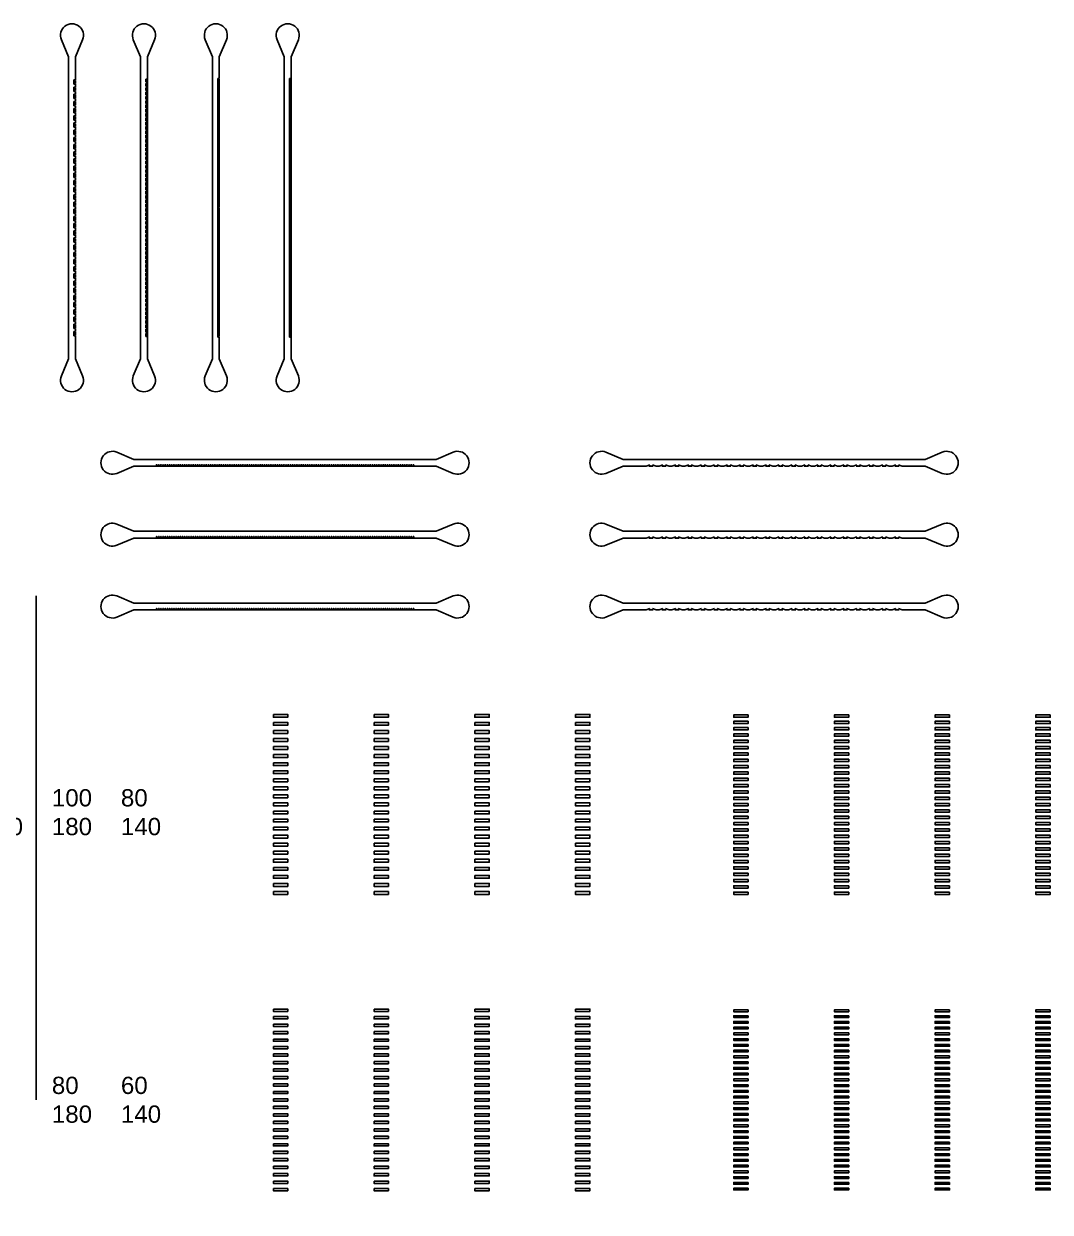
# Model space of a CAD drawing. Header units: millimetres. Extents: x -35.2 to 35.2, y -37 to 37.4.
# Drawn here: x -0.42 to 35.25, y -3.9 to 37.43 of the extents above; entities that cross this region are included whole.
import ezdxf

# ---------------------------------------------------------------- set-up
doc = ezdxf.new("R2010")
doc.units = ezdxf.units.MM
doc.styles.get("Standard").update_dxf_attribs({"font": 'arial.ttf'})

# ---------------------------------------------------------------- blocks, each defined once
blk = doc.blocks.new('*U7')
blk.add_lwpolyline([(-0.25, 0.03), (0.25, 0.03), (0.25, -0.03), (-0.25, -0.03)], close=True)
blk = doc.blocks.new('*U8')
at = {"color": 0, "linetype": 'ByBlock', "lineweight": -2, "transparency": 16777216}
for p in [(0, 6.2), (3.5, 6.2), (7, 6.2), (10.5, 6.2), (0, 6), (0, 5.8), (3.5, 6), (3.5, 5.8), (7, 6), (7, 5.8), (10.5, 6), (10.5, 5.8), (0, 5.6), (0, 5.4), (3.5, 5.6), (3.5, 5.4), (7, 5.6), (7, 5.4), (10.5, 5.6), (10.5, 5.4), (0, 5.2), (0, 5), (3.5, 5.2), (3.5, 5), (7, 5.2), (7, 5), (10.5, 5.2), (10.5, 5), (0, 4.8), (0, 4.6), (3.5, 4.8), (3.5, 4.6), (7, 4.8), (7, 4.6), (10.5, 4.8), (10.5, 4.6), (0, 4.4), (0, 4.2), (3.5, 4.4), (3.5, 4.2), (7, 4.4), (7, 4.2), (10.5, 4.4), (10.5, 4.2), (0, 4), (0, 3.8), (3.5, 4), (3.5, 3.8), (7, 4), (7, 3.8), (10.5, 4), (10.5, 3.8), (0, 3.6), (0, 3.4), (3.5, 3.6), (3.5, 3.4), (7, 3.6), (7, 3.4), (10.5, 3.6), (10.5, 3.4), (0, 3.2), (0, 3), (3.5, 3.2), (3.5, 3), (7, 3.2), (7, 3), (10.5, 3.2), (10.5, 3), (0, 2.8), (0, 2.6), (3.5, 2.8), (3.5, 2.6), (7, 2.8), (7, 2.6), (10.5, 2.8), (10.5, 2.6), (0, 2.4), (0, 2.2), (3.5, 2.4), (3.5, 2.2), (7, 2.4), (7, 2.2), (10.5, 2.4), (10.5, 2.2), (0, 2), (0, 1.8), (3.5, 2), (3.5, 1.8), (7, 2), (7, 1.8), (10.5, 2), (10.5, 1.8), (0, 1.6), (0, 1.4), (3.5, 1.6), (3.5, 1.4), (7, 1.6), (7, 1.4), (10.5, 1.6), (10.5, 1.4), (0, 1.2), (0, 1), (0, 0.8), (3.5, 1.2), (3.5, 1), (3.5, 0.8), (7, 1.2), (7, 1), (7, 0.8), (10.5, 1.2), (10.5, 1), (10.5, 0.8), (0, 0.6), (0, 0.4), (3.5, 0.6), (3.5, 0.4), (7, 0.6), (7, 0.4), (10.5, 0.6), (10.5, 0.4), (0, 0.2), (0, 0), (3.5, 0.2), (3.5, 0), (7, 0.2), (7, 0), (10.5, 0.2), (10.5, 0)]:
    blk.add_blockref('*U7', p, dxfattribs=at)
blk = doc.blocks.new('*U11')
blk.add_lwpolyline([(-0.25, 0.04), (0.25, 0.04), (0.25, -0.04), (-0.25, -0.04)], close=True)
blk = doc.blocks.new('*U12')
at = {"color": 0, "linetype": 'ByBlock', "lineweight": -2, "transparency": 16777216}
for p in [(0, 6.16), (0, 5.94), (3.5, 6.16), (3.5, 5.94), (7, 6.16), (7, 5.94), (10.5, 6.16), (10.5, 5.94), (0, 5.72), (0, 5.5), (3.5, 5.72), (3.5, 5.5), (7, 5.72), (7, 5.5), (10.5, 5.72), (10.5, 5.5), (0, 5.28), (0, 5.06), (3.5, 5.28), (3.5, 5.06), (7, 5.28), (7, 5.06), (10.5, 5.28), (10.5, 5.06), (0, 4.84), (0, 4.62), (3.5, 4.84), (3.5, 4.62), (7, 4.84), (7, 4.62), (10.5, 4.84), (10.5, 4.62), (0, 4.4), (0, 4.18), (3.5, 4.4), (3.5, 4.18), (7, 4.4), (7, 4.18), (10.5, 4.4), (10.5, 4.18), (0, 3.96), (0, 3.74), (3.5, 3.96), (3.5, 3.74), (7, 3.96), (7, 3.74), (10.5, 3.96), (10.5, 3.74), (0, 3.52), (0, 3.3), (3.5, 3.52), (3.5, 3.3), (7, 3.52), (7, 3.3), (10.5, 3.52), (10.5, 3.3), (0, 3.08), (0, 2.86), (3.5, 3.08), (3.5, 2.86), (7, 3.08), (7, 2.86), (10.5, 3.08), (10.5, 2.86), (0, 2.64), (3.5, 2.64), (7, 2.64), (10.5, 2.64), (0, 2.42), (0, 2.2), (3.5, 2.42), (3.5, 2.2), (7, 2.42), (7, 2.2), (10.5, 2.42), (10.5, 2.2), (0, 1.98), (0, 1.76), (3.5, 1.98), (3.5, 1.76), (7, 1.98), (7, 1.76), (10.5, 1.98), (10.5, 1.76), (0, 1.54), (0, 1.32), (3.5, 1.54), (3.5, 1.32), (7, 1.54), (7, 1.32), (10.5, 1.54), (10.5, 1.32), (0, 1.1), (0, 0.88), (3.5, 1.1), (3.5, 0.88), (7, 1.1), (7, 0.88), (10.5, 1.1), (10.5, 0.88), (0, 0.66), (0, 0.44), (3.5, 0.66), (3.5, 0.44), (7, 0.66), (7, 0.44), (10.5, 0.66), (10.5, 0.44), (0, 0.22), (0, 0), (3.5, 0.22), (3.5, 0), (7, 0.22), (7, 0), (10.5, 0.22), (10.5, 0)]:
    blk.add_blockref('*U11', p, dxfattribs=at)
blk = doc.blocks.new('*U19')
blk.add_lwpolyline([(-0.25, 0.04), (0.25, 0.04), (0.25, -0.04), (-0.25, -0.04)], close=True)
blk = doc.blocks.new('*U20')
at = {"color": 0, "linetype": 'ByBlock', "lineweight": -2, "transparency": 16777216}
for p in [(0, 6.24), (3.5, 6.24), (7, 6.24), (10.5, 6.24), (0, 5.98), (3.5, 5.98), (7, 5.98), (10.5, 5.98), (0, 5.72), (0, 5.46), (3.5, 5.72), (3.5, 5.46), (7, 5.72), (7, 5.46), (10.5, 5.72), (10.5, 5.46), (0, 5.2), (0, 4.94), (3.5, 5.2), (3.5, 4.94), (7, 5.2), (7, 4.94), (10.5, 5.2), (10.5, 4.94), (0, 4.68), (3.5, 4.68), (7, 4.68), (10.5, 4.68), (0, 4.42), (0, 4.16), (3.5, 4.42), (3.5, 4.16), (7, 4.42), (7, 4.16), (10.5, 4.42), (10.5, 4.16), (0, 3.9), (3.5, 3.9), (7, 3.9), (10.5, 3.9), (0, 3.64), (0, 3.38), (3.5, 3.64), (3.5, 3.38), (7, 3.64), (7, 3.38), (10.5, 3.64), (10.5, 3.38), (0, 3.12), (0, 2.86), (3.5, 3.12), (3.5, 2.86), (7, 3.12), (7, 2.86), (10.5, 3.12), (10.5, 2.86), (0, 2.6), (3.5, 2.6), (7, 2.6), (10.5, 2.6), (0, 2.34), (0, 2.08), (3.5, 2.34), (3.5, 2.08), (7, 2.34), (7, 2.08), (10.5, 2.34), (10.5, 2.08), (0, 1.82), (3.5, 1.82), (7, 1.82), (10.5, 1.82), (0, 1.56), (0, 1.3), (3.5, 1.56), (3.5, 1.3), (7, 1.56), (7, 1.3), (10.5, 1.56), (10.5, 1.3), (0, 1.04), (3.5, 1.04), (7, 1.04), (10.5, 1.04), (0, 0.78), (0, 0.52), (3.5, 0.78), (3.5, 0.52), (7, 0.78), (7, 0.52), (10.5, 0.78), (10.5, 0.52), (0, 0.26), (0, 0), (3.5, 0.26), (3.5, 0), (7, 0.26), (7, 0), (10.5, 0.26), (10.5, 0)]:
    blk.add_blockref('*U19', p, dxfattribs=at)
blk = doc.blocks.new('*U23')
blk.add_lwpolyline([(-0.25, 0.05), (0.25, 0.05), (0.25, -0.05), (-0.25, -0.05)], close=True)
blk = doc.blocks.new('*U24')
at = {"color": 0, "linetype": 'ByBlock', "lineweight": -2, "transparency": 16777216}
for p in [(0, 6.16), (3.5, 6.16), (7, 6.16), (10.5, 6.16), (0, 5.88), (3.5, 5.88), (7, 5.88), (10.5, 5.88), (0, 5.6), (3.5, 5.6), (7, 5.6), (10.5, 5.6), (0, 5.32), (0, 5.04), (3.5, 5.32), (3.5, 5.04), (7, 5.32), (7, 5.04), (10.5, 5.32), (10.5, 5.04), (0, 4.76), (3.5, 4.76), (7, 4.76), (10.5, 4.76), (0, 4.48), (0, 4.2), (3.5, 4.48), (3.5, 4.2), (7, 4.48), (7, 4.2), (10.5, 4.48), (10.5, 4.2), (0, 3.92), (3.5, 3.92), (7, 3.92), (10.5, 3.92), (0, 3.64), (0, 3.36), (3.5, 3.64), (3.5, 3.36), (7, 3.64), (7, 3.36), (10.5, 3.64), (10.5, 3.36), (0, 3.08), (3.5, 3.08), (7, 3.08), (10.5, 3.08), (0, 2.8), (0, 2.52), (3.5, 2.8), (3.5, 2.52), (7, 2.8), (7, 2.52), (10.5, 2.8), (10.5, 2.52), (0, 2.24), (3.5, 2.24), (7, 2.24), (10.5, 2.24), (0, 1.96), (0, 1.68), (3.5, 1.96), (3.5, 1.68), (7, 1.96), (7, 1.68), (10.5, 1.96), (10.5, 1.68), (0, 1.4), (3.5, 1.4), (7, 1.4), (10.5, 1.4), (0, 1.12), (0, 0.84), (3.5, 1.12), (3.5, 0.84), (7, 1.12), (7, 0.84), (10.5, 1.12), (10.5, 0.84), (0, 0.56), (3.5, 0.56), (7, 0.56), (10.5, 0.56), (0, 0.28), (0, 0), (3.5, 0.28), (3.5, 0), (7, 0.28), (7, 0), (10.5, 0.28), (10.5, 0)]:
    blk.add_blockref('*U23', p, dxfattribs=at)
blk = doc.blocks.new('*U29')
for p, q in [((-0.045, 0.025), (-0.175, -0.025)), ((-0.045, 0.025), (-0.075, -0.025)), ((0.045, 0.025), (0.175, -0.025)), ((0.045, 0.025), (0.075, -0.025)), ((0.075, -0.025), (-0.075, -0.025))]:
    blk.add_line(p, q)
blk = doc.blocks.new('*U30')
at = {"color": 0, "linetype": 'ByBlock', "lineweight": -2, "transparency": 16777216}
for p in [(0, 0), (0.45, 0), (0.9, 0), (1.35, 0), (1.8, 0), (2.25, 0), (2.7, 0), (3.15, 0), (3.6, 0), (4.05, 0), (4.5, 0), (4.95, 0), (5.4, 0), (5.85, 0), (6.3, 0), (6.75, 0), (7.2, 0), (7.65, 0), (8.1, 0), (8.55, 0)]:
    blk.add_blockref('*U29', p, dxfattribs=at)
blk = doc.blocks.new('*U38')
blk.add_circle((0, 0), 0.0125)
blk = doc.blocks.new('*U39')
at = {"color": 0, "linetype": 'ByBlock', "lineweight": -2, "transparency": 16777216}
for p in [(0, 0), (0.075, 0), (0.15, 0), (0.225, 0), (0.3, 0), (0.375, 0), (0.45, 0), (0.525, 0), (0.6, 0), (0.675, 0), (0.75, 0), (0.825, 0), (0.9, 0), (0.975, 0), (1.05, 0), (1.125, 0), (1.2, 0), (1.275, 0), (1.35, 0), (1.425, 0), (1.5, 0), (1.575, 0), (1.65, 0), (1.725, 0), (1.8, 0), (1.875, 0), (1.95, 0), (2.025, 0), (2.1, 0), (2.175, 0), (2.25, 0), (2.325, 0), (2.4, 0), (2.475, 0), (2.55, 0), (2.625, 0), (2.7, 0), (2.775, 0), (2.85, 0), (2.925, 0), (3, 0), (3.075, 0), (3.15, 0), (3.225, 0), (3.3, 0), (3.375, 0), (3.45, 0), (3.525, 0), (3.6, 0), (3.675, 0), (3.75, 0), (3.825, 0), (3.9, 0), (3.975, 0), (4.05, 0), (4.125, 0), (4.2, 0), (4.275, 0), (4.35, 0), (4.425, 0), (4.5, 0), (4.575, 0), (4.65, 0), (4.725, 0), (4.8, 0), (4.875, 0), (4.95, 0), (5.025, 0), (5.1, 0), (5.175, 0), (5.25, 0), (5.325, 0), (5.4, 0), (5.475, 0), (5.55, 0), (5.625, 0), (5.7, 0), (5.775, 0), (5.85, 0), (5.925, 0), (6, 0), (6.075, 0), (6.15, 0), (6.225, 0), (6.3, 0), (6.375, 0), (6.45, 0), (6.525, 0), (6.6, 0), (6.675, 0), (6.75, 0), (6.825, 0), (6.9, 0), (6.975, 0), (7.05, 0), (7.125, 0), (7.2, 0), (7.275, 0), (7.35, 0), (7.425, 0), (7.5, 0), (7.575, 0), (7.65, 0), (7.725, 0), (7.8, 0), (7.875, 0), (7.95, 0), (8.025, 0), (8.1, 0), (8.175, 0), (8.25, 0), (8.325, 0), (8.4, 0), (8.475, 0), (8.55, 0), (8.625, 0), (8.7, 0), (8.775, 0), (8.85, 0), (8.925, 0)]:
    blk.add_blockref('*U38', p, dxfattribs=at)
blk = doc.blocks.new('*U55')
for p, q in [((-0.045, 0.025), (-0.175, -0.025)), ((-0.045, 0.025), (-0.075, -0.025)), ((0.045, 0.025), (0.175, -0.025)), ((0.045, 0.025), (0.075, -0.025)), ((0.075, -0.025), (-0.075, -0.025))]:
    blk.add_line(p, q)
blk = doc.blocks.new('*U56')
at = {"color": 0, "linetype": 'ByBlock', "lineweight": -2, "transparency": 16777216}
for p in [(0, 0), (0.45, 0), (0.9, 0), (1.35, 0), (1.8, 0), (2.25, 0), (2.7, 0), (3.15, 0), (3.6, 0), (4.05, 0), (4.5, 0), (4.95, 0), (5.4, 0), (5.85, 0), (6.3, 0), (6.75, 0), (7.2, 0), (7.65, 0), (8.1, 0), (8.55, 0)]:
    blk.add_blockref('*U55', p, dxfattribs=at)
blk = doc.blocks.new('*U58')
for p, q in [((-0.045, 0.025), (-0.175, -0.025)), ((-0.045, 0.025), (-0.075, -0.025)), ((0.045, 0.025), (0.175, -0.025)), ((0.045, 0.025), (0.075, -0.025)), ((0.075, -0.025), (-0.075, -0.025))]:
    blk.add_line(p, q)
blk = doc.blocks.new('*U59')
at = {"color": 0, "linetype": 'ByBlock', "lineweight": -2, "transparency": 16777216}
for p in [(0, 0), (0.45, 0), (0.9, 0), (1.35, 0), (1.8, 0), (2.25, 0), (2.7, 0), (3.15, 0), (3.6, 0), (4.05, 0), (4.5, 0), (4.95, 0), (5.4, 0), (5.85, 0), (6.3, 0), (6.75, 0), (7.2, 0), (7.65, 0), (8.1, 0), (8.55, 0)]:
    blk.add_blockref('*U58', p, dxfattribs=at)
blk = doc.blocks.new('*U61')
blk.add_circle((0, 0), 0.0125)
blk = doc.blocks.new('*U62')
at = {"color": 0, "linetype": 'ByBlock', "lineweight": -2, "transparency": 16777216}
for p in [(0, 0), (0.075, 0), (0.15, 0), (0.225, 0), (0.3, 0), (0.375, 0), (0.45, 0), (0.525, 0), (0.6, 0), (0.675, 0), (0.75, 0), (0.825, 0), (0.9, 0), (0.975, 0), (1.05, 0), (1.125, 0), (1.2, 0), (1.275, 0), (1.35, 0), (1.425, 0), (1.5, 0), (1.575, 0), (1.65, 0), (1.725, 0), (1.8, 0), (1.875, 0), (1.95, 0), (2.025, 0), (2.1, 0), (2.175, 0), (2.25, 0), (2.325, 0), (2.4, 0), (2.475, 0), (2.55, 0), (2.625, 0), (2.7, 0), (2.775, 0), (2.85, 0), (2.925, 0), (3, 0), (3.075, 0), (3.15, 0), (3.225, 0), (3.3, 0), (3.375, 0), (3.45, 0), (3.525, 0), (3.6, 0), (3.675, 0), (3.75, 0), (3.825, 0), (3.9, 0), (3.975, 0), (4.05, 0), (4.125, 0), (4.2, 0), (4.275, 0), (4.35, 0), (4.425, 0), (4.5, 0), (4.575, 0), (4.65, 0), (4.725, 0), (4.8, 0), (4.875, 0), (4.95, 0), (5.025, 0), (5.1, 0), (5.175, 0), (5.25, 0), (5.325, 0), (5.4, 0), (5.475, 0), (5.55, 0), (5.625, 0), (5.7, 0), (5.775, 0), (5.85, 0), (5.925, 0), (6, 0), (6.075, 0), (6.15, 0), (6.225, 0), (6.3, 0), (6.375, 0), (6.45, 0), (6.525, 0), (6.6, 0), (6.675, 0), (6.75, 0), (6.825, 0), (6.9, 0), (6.975, 0), (7.05, 0), (7.125, 0), (7.2, 0), (7.275, 0), (7.35, 0), (7.425, 0), (7.5, 0), (7.575, 0), (7.65, 0), (7.725, 0), (7.8, 0), (7.875, 0), (7.95, 0), (8.025, 0), (8.1, 0), (8.175, 0), (8.25, 0), (8.325, 0), (8.4, 0), (8.475, 0), (8.55, 0), (8.625, 0), (8.7, 0), (8.775, 0), (8.85, 0), (8.925, 0)]:
    blk.add_blockref('*U61', p, dxfattribs=at)
blk = doc.blocks.new('*U64')
blk.add_circle((0, 0), 0.0125)
blk = doc.blocks.new('*U65')
at = {"color": 0, "linetype": 'ByBlock', "lineweight": -2, "transparency": 16777216}
for p in [(0, 0), (0.075, 0), (0.15, 0), (0.225, 0), (0.3, 0), (0.375, 0), (0.45, 0), (0.525, 0), (0.6, 0), (0.675, 0), (0.75, 0), (0.825, 0), (0.9, 0), (0.975, 0), (1.05, 0), (1.125, 0), (1.2, 0), (1.275, 0), (1.35, 0), (1.425, 0), (1.5, 0), (1.575, 0), (1.65, 0), (1.725, 0), (1.8, 0), (1.875, 0), (1.95, 0), (2.025, 0), (2.1, 0), (2.175, 0), (2.25, 0), (2.325, 0), (2.4, 0), (2.475, 0), (2.55, 0), (2.625, 0), (2.7, 0), (2.775, 0), (2.85, 0), (2.925, 0), (3, 0), (3.075, 0), (3.15, 0), (3.225, 0), (3.3, 0), (3.375, 0), (3.45, 0), (3.525, 0), (3.6, 0), (3.675, 0), (3.75, 0), (3.825, 0), (3.9, 0), (3.975, 0), (4.05, 0), (4.125, 0), (4.2, 0), (4.275, 0), (4.35, 0), (4.425, 0), (4.5, 0), (4.575, 0), (4.65, 0), (4.725, 0), (4.8, 0), (4.875, 0), (4.95, 0), (5.025, 0), (5.1, 0), (5.175, 0), (5.25, 0), (5.325, 0), (5.4, 0), (5.475, 0), (5.55, 0), (5.625, 0), (5.7, 0), (5.775, 0), (5.85, 0), (5.925, 0), (6, 0), (6.075, 0), (6.15, 0), (6.225, 0), (6.3, 0), (6.375, 0), (6.45, 0), (6.525, 0), (6.6, 0), (6.675, 0), (6.75, 0), (6.825, 0), (6.9, 0), (6.975, 0), (7.05, 0), (7.125, 0), (7.2, 0), (7.275, 0), (7.35, 0), (7.425, 0), (7.5, 0), (7.575, 0), (7.65, 0), (7.725, 0), (7.8, 0), (7.875, 0), (7.95, 0), (8.025, 0), (8.1, 0), (8.175, 0), (8.25, 0), (8.325, 0), (8.4, 0), (8.475, 0), (8.55, 0), (8.625, 0), (8.7, 0), (8.775, 0), (8.85, 0), (8.925, 0)]:
    blk.add_blockref('*U64', p, dxfattribs=at)
blk = doc.blocks.new('*U98')
for p, q in [((-0.0375, -0.0125), (-0.0375, 0.0125)), ((0.0625, 0.0125), (-0.0375, 0.0125)), ((0.0625, 0.0125), (0.0625, -0.0125)), ((-0.0375, -0.0125), (0.0625, -0.0125))]:
    blk.add_line(p, q)
blk = doc.blocks.new('*U99')
at = {"color": 0, "linetype": 'ByBlock', "lineweight": -2, "transparency": 16777216}
for p in [(0, 0), (0.15, 0), (0.3, 0), (0.45, 0), (0.6, 0), (0.75, 0), (0.9, 0), (1.05, 0), (1.2, 0), (1.35, 0), (1.5, 0), (1.65, 0), (1.8, 0), (1.95, 0), (2.1, 0), (2.25, 0), (2.4, 0), (2.55, 0), (2.7, 0), (2.85, 0), (3, 0), (3.15, 0), (3.3, 0), (3.45, 0), (3.6, 0), (3.75, 0), (3.9, 0), (4.05, 0), (4.2, 0), (4.35, 0), (4.5, 0), (4.65, 0), (4.8, 0), (4.95, 0), (5.1, 0), (5.25, 0), (5.4, 0), (5.55, 0), (5.7, 0), (5.85, 0), (6, 0), (6.15, 0), (6.3, 0), (6.45, 0), (6.6, 0), (6.75, 0), (6.9, 0), (7.05, 0), (7.2, 0), (7.35, 0), (7.5, 0), (7.65, 0), (7.8, 0), (7.95, 0), (8.1, 0), (8.25, 0), (8.4, 0), (8.55, 0), (8.7, 0), (8.85, 0)]:
    blk.add_blockref('*U98', p, dxfattribs=at)
blk = doc.blocks.new('*U100')
for p, q in [((-0.075, 0.0275), (-0.075, -0.0275)), ((-0.075, 0.0275), (0.075, 0.0275)), ((-0.05, -0.0275), (-0.05, 0.0025)), ((0.05, 0.0025), (-0.05, 0.0025)), ((0.05, -0.0275), (0.05, 0.0025)), ((0.075, 0.0275), (0.075, -0.0275)), ((-0.05, -0.0275), (0.05, -0.0275))]:
    blk.add_line(p, q)
blk = doc.blocks.new('*U101')
at = {"color": 0, "linetype": 'ByBlock', "lineweight": -2, "transparency": 16777216}
for p in [(0, 0), (0.25, 0), (0.5, 0), (0.75, 0), (1, 0), (1.25, 0), (1.5, 0), (1.75, 0), (2, 0), (2.25, 0), (2.5, 0), (2.75, 0), (3, 0), (3.25, 0), (3.5, 0), (3.75, 0), (4, 0), (4.25, 0), (4.5, 0), (4.75, 0), (5, 0), (5.25, 0), (5.5, 0), (5.75, 0), (6, 0), (6.25, 0), (6.5, 0), (6.75, 0), (7, 0), (7.25, 0), (7.5, 0), (7.75, 0), (8, 0), (8.25, 0), (8.5, 0), (8.75, 0)]:
    blk.add_blockref('*U100', p, dxfattribs=at)

msp = doc.modelspace()

# ---------------------------------------------------------------- linework, layer by layer
for p, q in [((1.13, 36.28), (0.881, 36.876)), ((1.37, 36.28), (1.619, 36.876)), ((3.63, 36.28), (3.381, 36.876)), ((3.87, 36.28), (4.119, 36.876)), ((6.13, 36.28), (5.881, 36.876)), ((6.37, 36.28), (6.619, 36.876)), ((8.63, 36.28), (8.381, 36.876)), ((8.87, 36.28), (9.119, 36.876)), ((1.13, 25.78), (1.13, 36.28)), ((1.37, 35.48), (1.37, 36.28)), ((3.63, 25.78), (3.63, 36.28)), ((3.87, 25.78), (3.87, 36.28)), ((6.13, 25.78), (6.13, 36.28)), ((6.37, 35.53), (6.37, 36.28)), ((8.63, 25.78), (8.63, 36.28)), ((8.87, 25.78), (8.87, 36.28)), ((1.37, 35.33), (1.37, 35.23)), ((6.315, 26.53), (6.315, 35.53)), ((6.315, 35.53), (6.37, 35.53)), ((6.34, 31.043), (6.34, 35.505)), ((6.34, 35.505), (6.37, 35.505)), ((6.37, 31.043), (6.37, 35.505)), ((8.815, 26.53), (8.815, 35.53)), ((8.815, 35.53), (8.84, 35.53)), ((8.84, 26.53), (8.84, 35.53)), ((1.37, 35.08), (1.37, 34.98)), ((1.37, 34.83), (1.37, 34.73)), ((1.37, 34.48), (1.37, 34.58)), ((1.37, 34.23), (1.37, 34.33)), ((1.37, 34.08), (1.37, 33.98)), ((1.37, 33.83), (1.37, 33.73)), ((1.37, 33.48), (1.37, 33.58)), ((1.37, 33.23), (1.37, 33.33)), ((1.37, 32.98), (1.37, 33.08)), ((1.37, 32.73), (1.37, 32.83)), ((1.37, 32.48), (1.37, 32.58)), ((1.37, 32.23), (1.37, 32.33)), ((1.37, 32.08), (1.37, 31.98)), ((1.37, 31.83), (1.37, 31.73)), ((1.37, 31.58), (1.37, 31.48)), ((1.37, 31.33), (1.37, 31.23)), ((1.37, 31.08), (1.37, 30.98)), ((6.315, 31.017), (6.315, 31.043)), ((6.34, 31.043), (6.37, 31.043)), ((6.34, 26.555), (6.34, 31.017)), ((6.34, 31.017), (6.37, 31.017)), ((6.37, 26.555), (6.37, 31.017)), ((1.37, 30.73), (1.37, 30.83)), ((1.37, 30.48), (1.37, 30.58)), ((1.37, 30.23), (1.37, 30.33)), ((6.315, 30.543), (6.315, 30.517)), ((1.37, 29.98), (1.37, 30.08)), ((1.37, 29.83), (1.37, 29.73)), ((1.37, 29.48), (1.37, 29.58)), ((1.37, 29.23), (1.37, 29.33)), ((1.37, 28.98), (1.37, 29.08)), ((1.37, 28.73), (1.37, 28.83)), ((1.37, 28.58), (1.37, 28.48)), ((1.37, 28.33), (1.37, 28.23)), ((1.37, 28.08), (1.37, 27.98)), ((1.37, 27.83), (1.37, 27.73)), ((1.37, 27.58), (1.37, 27.48)), ((1.37, 27.33), (1.37, 27.23)), ((1.37, 27.08), (1.37, 26.98)), ((1.37, 26.83), (1.37, 26.73)), ((1.37, 25.78), (1.37, 26.58)), ((6.315, 26.53), (6.37, 26.53)), ((6.37, 26.555), (6.34, 26.555)), ((6.37, 25.78), (6.37, 26.53)), ((8.84, 26.53), (8.815, 26.53)), ((1.13, 25.78), (0.881, 25.184)), ((1.37, 25.78), (1.619, 25.184)), ((3.63, 25.78), (3.381, 25.184)), ((3.87, 25.78), (4.119, 25.184)), ((6.13, 25.78), (5.881, 25.184)), ((6.37, 25.78), (6.619, 25.184)), ((8.63, 25.78), (8.381, 25.184)), ((8.87, 25.78), (9.119, 25.184)), ((3.404, 22.281), (2.809, 22.53)), ((13.904, 22.281), (14.5, 22.53)), ((20.404, 22.281), (19.809, 22.53)), ((30.904, 22.281), (31.5, 22.53)), ((3.404, 22.041), (2.809, 21.792)), ((3.404, 22.281), (13.904, 22.281)), ((3.404, 22.041), (13.904, 22.041)), ((13.904, 22.041), (14.5, 21.792)), ((20.404, 22.041), (19.809, 21.792)), ((20.404, 22.281), (30.904, 22.281)), ((20.404, 22.041), (21.204, 22.041)), ((21.554, 22.041), (21.654, 22.041)), ((22.004, 22.041), (22.104, 22.041)), ((22.454, 22.041), (22.554, 22.041)), ((22.904, 22.041), (23.004, 22.041)), ((23.354, 22.041), (23.454, 22.041)), ((23.804, 22.041), (23.904, 22.041)), ((24.254, 22.041), (24.354, 22.041)), ((24.704, 22.041), (24.804, 22.041)), ((25.154, 22.041), (25.254, 22.041)), ((25.604, 22.041), (25.704, 22.041)), ((26.054, 22.041), (26.154, 22.041)), ((26.504, 22.041), (26.604, 22.041)), ((26.954, 22.041), (27.054, 22.041)), ((27.404, 22.041), (27.504, 22.041)), ((27.854, 22.041), (27.954, 22.041)), ((28.304, 22.041), (28.404, 22.041)), ((28.754, 22.041), (28.854, 22.041)), ((29.204, 22.041), (29.304, 22.041)), ((29.654, 22.041), (29.754, 22.041)), ((30.104, 22.041), (30.904, 22.041)), ((30.904, 22.041), (31.5, 21.792)), ((3.404, 19.781), (2.809, 20.03)), ((13.904, 19.781), (14.5, 20.03)), ((20.404, 19.781), (19.809, 20.03)), ((30.904, 19.781), (31.5, 20.03)), ((3.404, 19.541), (2.809, 19.292)), ((3.404, 19.781), (13.904, 19.781)), ((3.404, 19.541), (13.904, 19.541)), ((13.904, 19.541), (14.5, 19.292)), ((20.404, 19.541), (19.809, 19.292)), ((20.404, 19.781), (30.904, 19.781)), ((20.404, 19.541), (21.204, 19.541)), ((21.554, 19.541), (21.654, 19.541)), ((22.004, 19.541), (22.104, 19.541)), ((22.454, 19.541), (22.554, 19.541)), ((22.904, 19.541), (23.004, 19.541)), ((23.354, 19.541), (23.454, 19.541)), ((23.804, 19.541), (23.904, 19.541)), ((24.254, 19.541), (24.354, 19.541)), ((24.704, 19.541), (24.804, 19.541)), ((25.154, 19.541), (25.254, 19.541)), ((25.604, 19.541), (25.704, 19.541)), ((26.054, 19.541), (26.154, 19.541)), ((26.504, 19.541), (26.604, 19.541)), ((26.954, 19.541), (27.054, 19.541)), ((27.404, 19.541), (27.504, 19.541)), ((27.854, 19.541), (27.954, 19.541)), ((28.304, 19.541), (28.404, 19.541)), ((28.754, 19.541), (28.854, 19.541)), ((29.204, 19.541), (29.304, 19.541)), ((29.654, 19.541), (29.754, 19.541)), ((30.104, 19.541), (30.904, 19.541)), ((30.904, 19.541), (31.5, 19.292)), ((0, 0), (0, 17.53)), ((3.404, 17.281), (2.809, 17.53)), ((13.904, 17.281), (14.5, 17.53)), ((20.404, 17.281), (19.809, 17.53)), ((30.904, 17.281), (31.5, 17.53)), ((3.404, 17.041), (2.809, 16.792)), ((3.404, 17.281), (13.904, 17.281)), ((3.404, 17.041), (13.904, 17.041)), ((13.904, 17.041), (14.5, 16.792)), ((20.404, 17.041), (19.809, 16.792)), ((20.404, 17.281), (30.904, 17.281)), ((20.404, 17.041), (21.204, 17.041)), ((21.554, 17.041), (21.654, 17.041)), ((22.004, 17.041), (22.104, 17.041)), ((22.454, 17.041), (22.554, 17.041)), ((22.904, 17.041), (23.004, 17.041)), ((23.354, 17.041), (23.454, 17.041)), ((23.804, 17.041), (23.904, 17.041)), ((24.254, 17.041), (24.354, 17.041)), ((24.704, 17.041), (24.804, 17.041)), ((25.154, 17.041), (25.254, 17.041)), ((25.604, 17.041), (25.704, 17.041)), ((26.054, 17.041), (26.154, 17.041)), ((26.504, 17.041), (26.604, 17.041)), ((26.954, 17.041), (27.054, 17.041)), ((27.404, 17.041), (27.504, 17.041)), ((27.854, 17.041), (27.954, 17.041)), ((28.304, 17.041), (28.404, 17.041)), ((28.754, 17.041), (28.854, 17.041)), ((29.204, 17.041), (29.304, 17.041)), ((29.654, 17.041), (29.754, 17.041)), ((30.104, 17.041), (30.904, 17.041)), ((30.904, 17.041), (31.5, 16.792))]:
    msp.add_line(p, q)
for centre, start, end in [((1.25, 37.03), 337.3119, 202.6881), ((3.75, 37.03), 337.3119, 202.6881), ((6.25, 37.03), 337.3119, 202.6881), ((8.75, 37.03), 337.3119, 202.6881), ((1.25, 25.03), 157.3119, 22.6881), ((3.75, 25.03), 157.3119, 22.6881), ((6.25, 25.03), 157.3119, 22.6881), ((8.75, 25.03), 157.3119, 22.6881), ((2.654, 22.161), 67.3119, 292.6881), ((14.654, 22.161), 247.3119, 112.6881), ((19.654, 22.161), 67.3119, 292.6881), ((31.654, 22.161), 247.3119, 112.6881), ((2.654, 19.661), 67.3119, 292.6881), ((14.654, 19.661), 247.3119, 112.6881), ((19.654, 19.661), 67.3119, 292.6881), ((31.654, 19.661), 247.3119, 112.6881), ((2.654, 17.161), 67.3119, 292.6881), ((14.654, 17.161), 247.3119, 112.6881), ((19.654, 17.161), 67.3119, 292.6881), ((31.654, 17.161), 247.3119, 112.6881)]:
    msp.add_arc(centre, 0.4, start, end)

# ---------------------------------------------------------------- block references
at = {"rotation": 90}
for name, p in [('*U101', (1.343, 26.655)), ('*U99', (3.828, 26.593))]:
    msp.add_blockref(name, p, dxfattribs=at)
for name, p in [('*U65', (4.194, 22.083)), ('*U59', (21.379, 22.066)), ('*U62', (4.194, 19.583)), ('*U56', (21.379, 19.566)), ('*U39', (4.194, 17.083)), ('*U30', (21.379, 17.066)), ('*U24', (8.5, 7.2)), ('*U20', (8.5, -3.12))]:
    msp.add_blockref(name, p)
at = {"xscale": -1}
for name, p in [('*U12', (35, 7.19)), ('*U8', (35, -3.1))]:
    msp.add_blockref(name, p, dxfattribs=at)

# ---------------------------------------------------------------- texts
at = {"insert": (-4.25, 10.81), "char_height": 0.6, "attachment_point": 1}
msp.add_mtext_dynamic_manual_height_columns('\\pi0.21895;{\\fSwis721 BdOul BT|b0|i0|c0|p82;80^I40^I100^I80\\P\\pi0.0042856;100^I180^I180^I140\\P\\pi4.2487;\\P\\P\\P\\P\\P\\P\\P\\P\\pi0.21691;60^I60^I80^I60\\P\\pi0.0042856;100^I 60^I180^I140\\P\\pi4.2487;\\P\\P\\P\\P\\P\\P\\P\\P\\pi0.21691;40^I40^I60^I40\\P\\pi0.0042856;100^I 60^I180^I140}', width=8.49737, gutter_width=12.5, heights=[21.77], dxfattribs=at)

doc.saveas('drawing.dxf')
